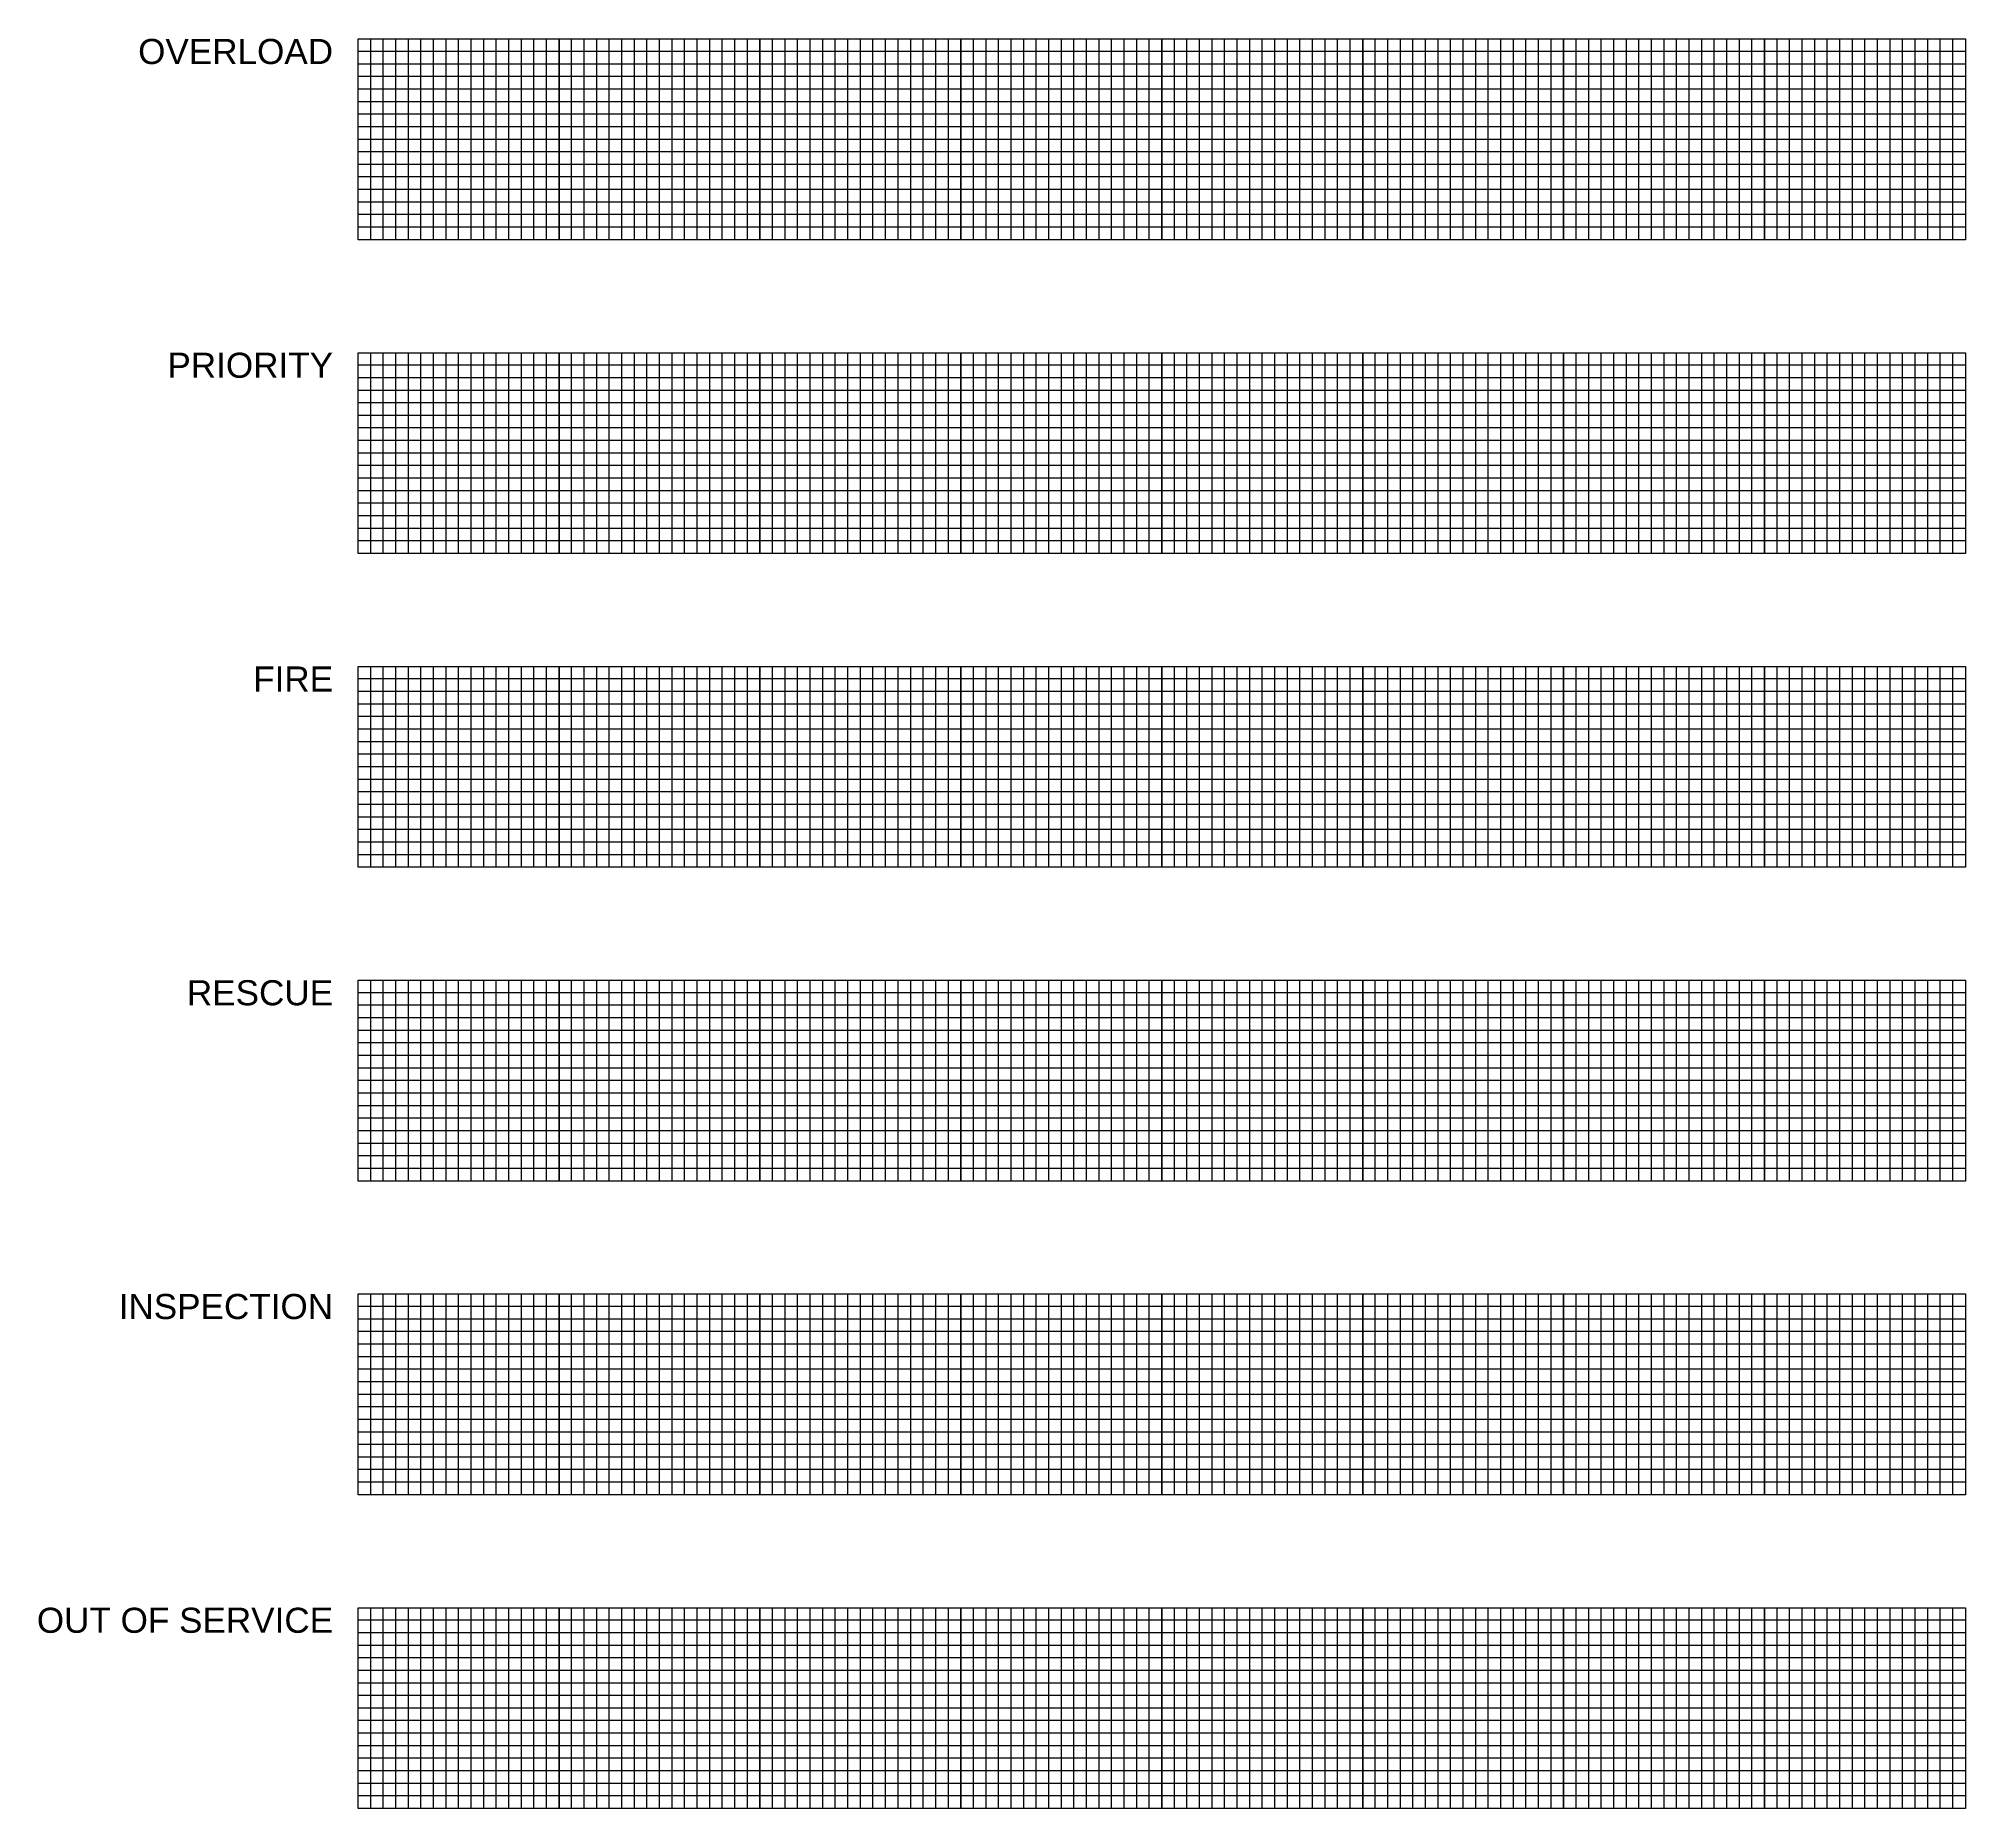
# Model space of a CAD drawing. Header units: millimetres. Extents: x -420 to 3492, y -250 to 2666.
# Drawn here: x 1456 to 2991, y 1249 to 2659 of the extents above; entities that cross this region are included whole.
import ezdxf

# ---------------------------------------------------------------- set-up
doc = ezdxf.new("R2010")
doc.units = ezdxf.units.MM
doc.layers.add('1', color=252, linetype='Continuous')
doc.styles.get("Standard").update_dxf_attribs({"font": 'arial.ttf'})

# ---------------------------------------------------------------- blocks, each defined once
blk = doc.blocks.new('A$C286635286')
at = {"layer": '1'}
for p, q in [((20, 160), (180, 160)), ((20, 0), (20, 160)), ((30, 0), (30, 160)), ((40, 0), (40, 160)), ((50, 0), (50, 160)), ((60, 0), (60, 160)), ((70, 0), (70, 160)), ((80, 0), (80, 160)), ((90, 0), (90, 160)), ((100, 0), (100, 160)), ((110, 0), (110, 160)), ((120, 0), (120, 160)), ((130, 0), (130, 160)), ((140, 0), (140, 160)), ((150, 0), (150, 160)), ((160, 0), (160, 160)), ((170, 0), (170, 160)), ((180, 160), (180, 0)), ((180, 150), (20, 150)), ((180, 140), (20, 140)), ((180, 130), (20, 130)), ((180, 120), (20, 120)), ((180, 110), (20, 110)), ((180, 100), (20, 100)), ((180, 90), (20, 90)), ((180, 80), (20, 80)), ((180, 70), (20, 70)), ((180, 60), (20, 60)), ((180, 50), (20, 50)), ((180, 40), (20, 40)), ((180, 30), (20, 30)), ((180, 20), (20, 20)), ((180, 10), (20, 10)), ((180, 0), (20, 0))]:
    blk.add_line(p, q, dxfattribs=at)

msp = doc.modelspace()

# ---------------------------------------------------------------- block references
for p in [(1690.8, 2498.9), (1850.8, 2498.9), (2010.8, 2498.9), (2170.8, 2498.9), (2330.8, 2498.9), (2490.8, 2498.9), (2650.8, 2498.9), (2810.8, 2498.9), (1690.8, 2248.9), (1850.8, 2248.9), (2010.8, 2248.9), (2170.8, 2248.9), (2330.8, 2248.9), (2490.8, 2248.9), (2650.8, 2248.9), (2810.8, 2248.9), (1690.8, 1998.9), (1850.8, 1998.9), (2010.8, 1998.9), (2170.8, 1998.9), (2330.8, 1998.9), (2490.8, 1998.9), (2650.8, 1998.9), (2810.8, 1998.9), (1690.8, 1748.9), (1850.8, 1748.9), (2010.8, 1748.9), (2170.8, 1748.9), (2330.8, 1748.9), (2490.8, 1748.9), (2650.8, 1748.9), (2810.8, 1748.9), (1690.8, 1498.9), (1850.8, 1498.9), (2010.8, 1498.9), (2170.8, 1498.9), (2330.8, 1498.9), (2490.8, 1498.9), (2650.8, 1498.9), (2810.8, 1498.9), (1690.8, 1248.9), (1850.8, 1248.9), (2010.8, 1248.9), (2170.8, 1248.9), (2330.8, 1248.9), (2490.8, 1248.9), (2650.8, 1248.9), (2810.8, 1248.9)]:
    msp.add_blockref('A$C286635286', p)

# ---------------------------------------------------------------- texts
at = {"char_height": 2.5, "width": 284.37, "attachment_point": 3}
for s, insert in [('{\\H8x;OVERLOAD}', (1690.8, 2658.9)), ('{\\H8x;PRIORITY}', (1690.8, 2408.9)), ('{\\H8x;FIRE}', (1690.8, 2158.9)), ('{\\H8x;RESCUE}', (1690.8, 1908.9)), ('{\\H8x;INSPECTION}', (1690.8, 1658.9)), ('{\\H8x;OUT OF SERVICE}', (1690.8, 1408.9))]:
    msp.add_mtext(s, dxfattribs=dict(at, insert=insert))

doc.saveas('drawing.dxf')
